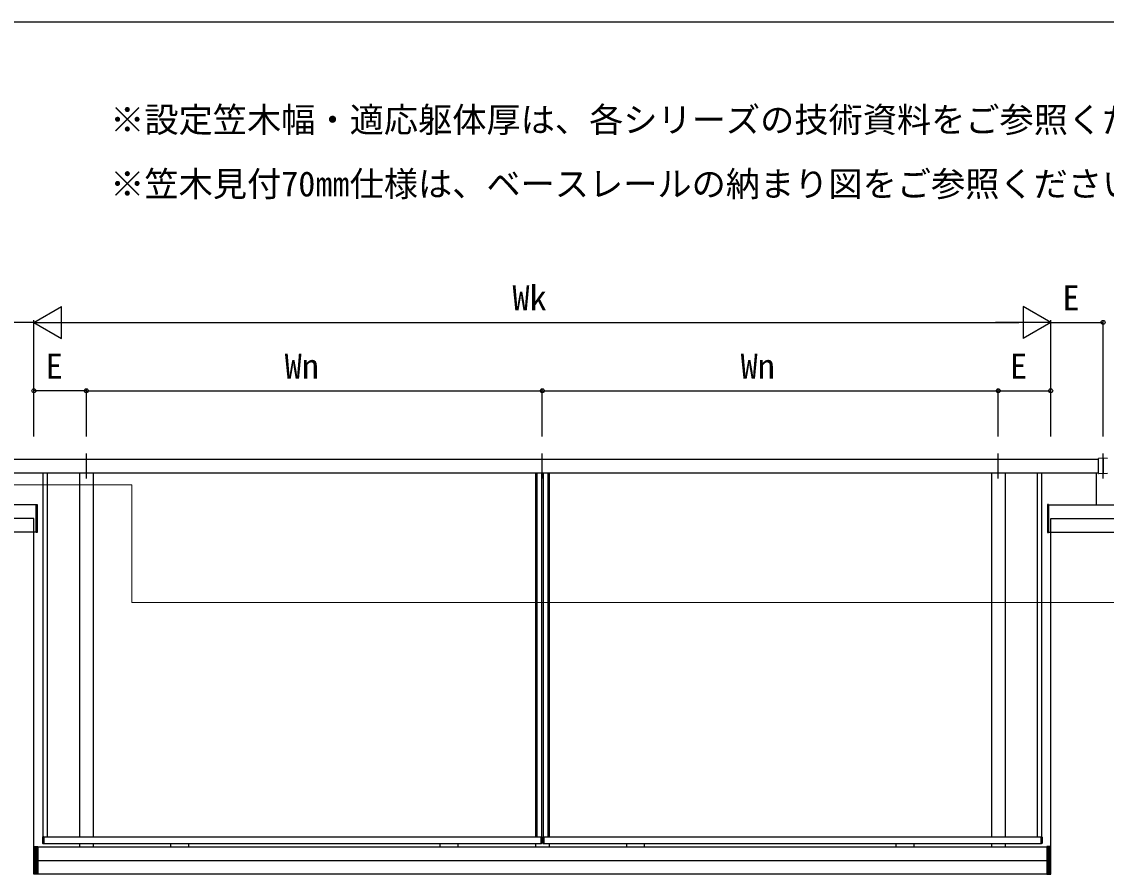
# Model space of a CAD drawing. Units: millimetres, scale not verified. Extents: x -875 to 875, y -1300 to 1294.
# Drawn here: x 150.1 to 625.9, y 876 to 1250 of the extents above; entities that cross this region are included whole.
import ezdxf
from ezdxf.enums import TextEntityAlignment as Align

# ---------------------------------------------------------------- set-up
doc = ezdxf.new("R2010")
doc.units = ezdxf.units.MM
doc.header["$LTSCALE"] = 8
for name, color, linetype in [('0-1_USER1', 3, 'Continuous'), ('0-6_YKK_A1', 4, 'Continuous'), ('0-7_YKK_D', 6, 'Continuous'), ('0-8_YKK_ZWAK', 7, 'Continuous')]:
    doc.layers.add(name, color=color, linetype=linetype)
doc.layers.add('0-4_YKK_12', color=2, linetype='Continuous', lineweight=18)
doc.styles.add('ＭＳ ゴシック', font='')
doc.styles.get('ＭＳ ゴシック').set_extended_font_data('MS Gothic')

msp = doc.modelspace()

# ---------------------------------------------------------------- linework, layer by layer
at = {"layer": '0-4_YKK_12'}
for p, q in [((115.491, 1046.802), (198.491, 1046.802)), ((198.491, 1046.802), (198.491, 995.286))]:
    msp.add_line(p, q, dxfattribs=at)
msp.add_lwpolyline([(198.491, 995.286), (641.491, 995.286), (641.491, 959.286), (637.232, 970.986), (645.032, 970.986)], dxfattribs=at)
at = {"layer": '0-6_YKK_A1'}
for p, q in [((134.491, 1058.086), (622.491, 1058.086)), ((178.491, 1049.586), (178.491, 1060.586)), ((378.491, 1049.586), (378.491, 1060.586)), ((578.491, 1049.586), (578.491, 1060.586)), ((622.491, 1058.344), (622.491, 1058.348)), ((622.491, 1056.408), (622.491, 1058.344)), ((622.491, 1055.635), (622.491, 1056.408)), ((624.491, 1049.586), (624.491, 1060.586)), ((624.491, 1058.546), (624.491, 1058.54)), ((624.491, 1058.54), (624.491, 1056.592)), ((134.491, 1052.086), (622.491, 1052.086)), ((159.491, 892.485), (159.491, 1052.086)), ((161.491, 892.485), (161.491, 1052.086)), ((175.491, 1052.086), (175.491, 892.485)), ((181.491, 1052.086), (181.491, 892.485)), ((375.491, 1052.086), (375.491, 892.485)), ((376.089, 1052.086), (376.089, 892.485)), ((378.089, 1052.086), (378.089, 892.485)), ((378.891, 1052.086), (378.891, 892.485)), ((380.891, 1052.086), (380.891, 892.485)), ((381.491, 1052.086), (381.491, 892.485)), ((575.491, 1052.086), (575.491, 892.485)), ((581.491, 1052.086), (581.491, 892.485)), ((595.491, 1052.086), (595.491, 892.485)), ((597.491, 1052.086), (597.491, 892.485)), ((621.491, 1052.086), (621.491, 1038.086)), ((622.491, 1052.143), (622.491, 1055.635)), ((622.491, 1051.824), (622.491, 1052.143)), ((624.491, 1051.626), (622.566, 1051.744)), ((624.491, 1052.025), (624.491, 1051.626)), ((626.416, 1051.744), (624.491, 1051.626)), ((156.491, 1038.086), (95.491, 1038.086)), ((156.491, 1026.086), (156.491, 1038.086)), ((600.491, 1038.086), (661.491, 1038.086)), ((600.491, 1038.086), (600.491, 1026.086)), ((155.491, 1032.086), (95.491, 1032.086)), ((601.491, 1032.086), (661.491, 1032.086)), ((156.491, 1026.086), (95.491, 1026.086)), ((600.491, 1026.086), (661.491, 1026.086)), ((159.291, 892.267), (159.291, 889.704)), ((159.791, 892.485), (159.479, 892.466)), ((159.791, 892.485), (159.791, 889.486)), ((159.791, 892.485), (377.789, 892.485)), ((159.791, 892.485), (159.791, 889.485)), ((377.789, 892.485), (378.101, 892.466)), ((377.789, 892.485), (377.789, 889.485)), ((378.289, 892.267), (378.289, 889.704)), ((378.691, 892.267), (378.691, 889.704)), ((379.191, 892.485), (378.879, 892.466)), ((379.191, 892.485), (597.191, 892.485)), ((379.191, 892.485), (379.191, 889.485)), ((597.191, 892.485), (597.191, 889.486)), ((597.191, 892.485), (597.503, 892.466)), ((597.191, 892.485), (597.191, 889.485)), ((597.691, 892.267), (597.691, 889.704)), ((155.691, 888.186), (155.691, 875.986)), ((155.991, 888.186), (155.991, 875.986)), ((156.291, 888.186), (156.291, 875.986)), ((156.591, 888.186), (156.591, 875.986)), ((156.891, 888.186), (156.891, 875.986)), ((157.191, 888.086), (599.791, 888.086)), ((159.479, 889.504), (159.791, 889.485)), ((159.791, 889.486), (377.799, 889.486)), ((175.491, 889.486), (175.491, 888.086)), ((181.491, 889.486), (181.491, 888.086)), ((375.491, 889.486), (375.491, 888.086)), ((378.101, 889.504), (377.789, 889.485)), ((378.879, 889.504), (379.191, 889.485)), ((379.18, 889.486), (597.191, 889.486)), ((381.491, 889.486), (381.491, 888.086)), ((575.491, 889.486), (575.491, 888.086)), ((581.491, 889.486), (581.491, 888.086)), ((597.503, 889.504), (597.191, 889.485)), ((600.091, 888.193), (600.091, 875.993)), ((600.391, 888.193), (600.391, 875.993)), ((600.691, 888.193), (600.691, 875.993)), ((600.991, 888.193), (600.991, 875.993)), ((601.291, 888.193), (601.291, 875.993)), ((155.491, 882.086), (601.491, 882.086)), ((599.791, 876.086), (157.191, 876.086))]:
    msp.add_line(p, q, dxfattribs=at)
for points in [[(626.416, 1058.428), (624.491, 1058.546), (622.566, 1058.428)], [(624.491, 1056.592), (624.491, 1055.739), (624.491, 1052.025)], [(155.491, 884.886), (155.491, 1025.986), (155.491, 1032.086)], [(601.491, 884.886), (601.491, 1025.986), (601.491, 1032.086)], [(215.391, 889.486), (215.391, 888.086), (223.391, 888.086), (223.391, 889.486)], [(333.591, 889.486), (333.591, 888.086), (341.591, 888.086), (341.591, 889.486)], [(415.391, 889.486), (415.391, 888.086), (423.391, 888.086), (423.391, 889.486)], [(533.591, 889.486), (533.591, 888.086), (541.591, 888.086), (541.591, 889.486)]]:
    msp.add_lwpolyline(points, dxfattribs=at)
for points in [[(156.491, 1025.986), (156.491, 1038.186), (156.891, 1038.186), (156.891, 1025.986)], [(600.491, 1025.986), (600.491, 1038.186), (600.091, 1038.186), (600.091, 1025.986)], [(157.191, 875.986), (155.491, 875.986), (155.491, 888.186), (157.191, 888.186)], [(599.791, 875.993), (601.491, 875.993), (601.491, 888.193), (599.791, 888.193)]]:
    msp.add_lwpolyline(points, close=True, dxfattribs=at)
for centre, radius, start, end in [((622.571, 1058.348), 0.08, 93.5, 180), ((622.571, 1051.824), 0.08, 180, 266.5), ((159.491, 892.267), 0.2, 93.5, 180), ((159.491, 889.704), 0.2, 180, 266.5), ((378.089, 892.267), 0.2, 0, 86.5), ((378.089, 889.704), 0.2, 273.5, 0), ((378.891, 892.267), 0.2, 93.5, 180), ((378.891, 889.704), 0.2, 180, 266.5), ((597.491, 892.267), 0.2, 0, 86.5), ((597.491, 889.704), 0.2, 273.5, 0)]:
    msp.add_arc(centre, radius, start, end, dxfattribs=at)
at = {"layer": '0-7_YKK_D'}
for p, q in [((155.491, 1118.086), (167.615, 1125.086)), ((167.615, 1111.086), (167.615, 1125.086)), ((601.491, 1118.086), (589.366, 1125.086)), ((589.366, 1125.086), (589.366, 1111.086)), ((155.491, 1118.086), (132.491, 1118.086)), ((155.491, 1068.086), (155.491, 1119.086)), ((155.491, 1068.086), (155.491, 1119.086)), ((155.491, 1118.086), (167.615, 1111.086)), ((155.491, 1118.086), (179.739, 1118.086)), ((169.491, 1118.086), (587.491, 1118.086)), ((601.491, 1118.086), (577.242, 1118.086)), ((601.491, 1118.086), (589.366, 1111.086)), ((601.491, 1068.086), (601.491, 1119.086)), ((601.491, 1068.086), (601.491, 1119.086)), ((601.491, 1118.086), (624.491, 1118.086)), ((624.491, 1068.086), (624.491, 1119.086)), ((155.491, 1068.086), (155.491, 1089.086)), ((178.491, 1088.086), (155.491, 1088.086)), ((178.491, 1068.086), (178.491, 1089.086)), ((178.491, 1068.086), (178.491, 1089.086)), ((178.491, 1088.086), (378.491, 1088.086)), ((378.491, 1068.086), (378.491, 1089.086)), ((378.491, 1068.086), (378.491, 1089.086)), ((378.491, 1088.086), (578.491, 1088.086)), ((578.491, 1068.086), (578.491, 1089.086)), ((578.491, 1068.086), (578.491, 1089.086)), ((578.491, 1088.086), (601.491, 1088.086)), ((601.491, 1068.086), (601.491, 1089.086))]:
    msp.add_line(p, q, dxfattribs=at)
for centre in [(624.491, 1118.086), (155.491, 1088.086), (178.491, 1088.086), (178.491, 1088.086), (378.491, 1088.086), (378.491, 1088.086), (578.491, 1088.086), (578.491, 1088.086), (601.491, 1088.086)]:
    msp.add_circle(centre, 0.875, dxfattribs=at)
at = {"layer": '0-8_YKK_ZWAK'}
msp.add_line((-875, 1250), (875, 1250), dxfattribs=at)

# ---------------------------------------------------------------- texts
at = {"layer": '0-1_USER1', "style": 'ＭＳ ゴシック'}
for s, p in [('※設定笠木幅・適応躯体厚は、各シリーズの技術資料をご参照ください。', (188.955, 1198.199)), ('※笠木見付70㎜仕様は、ベースレールの納まり図をご参照ください。', (188.955, 1170.045))]:
    msp.add_text(s, height=11, dxfattribs=at).set_placement(p, align=Align.BOTTOM_LEFT)
at = {"layer": '0-7_YKK_D', "style": 'ＭＳ ゴシック'}
for s, p in [('Wk', (365.408, 1120.086)), ('E', (606.641, 1120.086)), ('E', (160.641, 1090.086)), ('Wn', (265.494, 1090.086)), ('Wn', (465.494, 1090.086)), ('E', (583.641, 1090.086))]:
    msp.add_text(s, height=11, dxfattribs=at).set_placement(p, align=Align.BOTTOM_LEFT)

doc.saveas('drawing.dxf')
